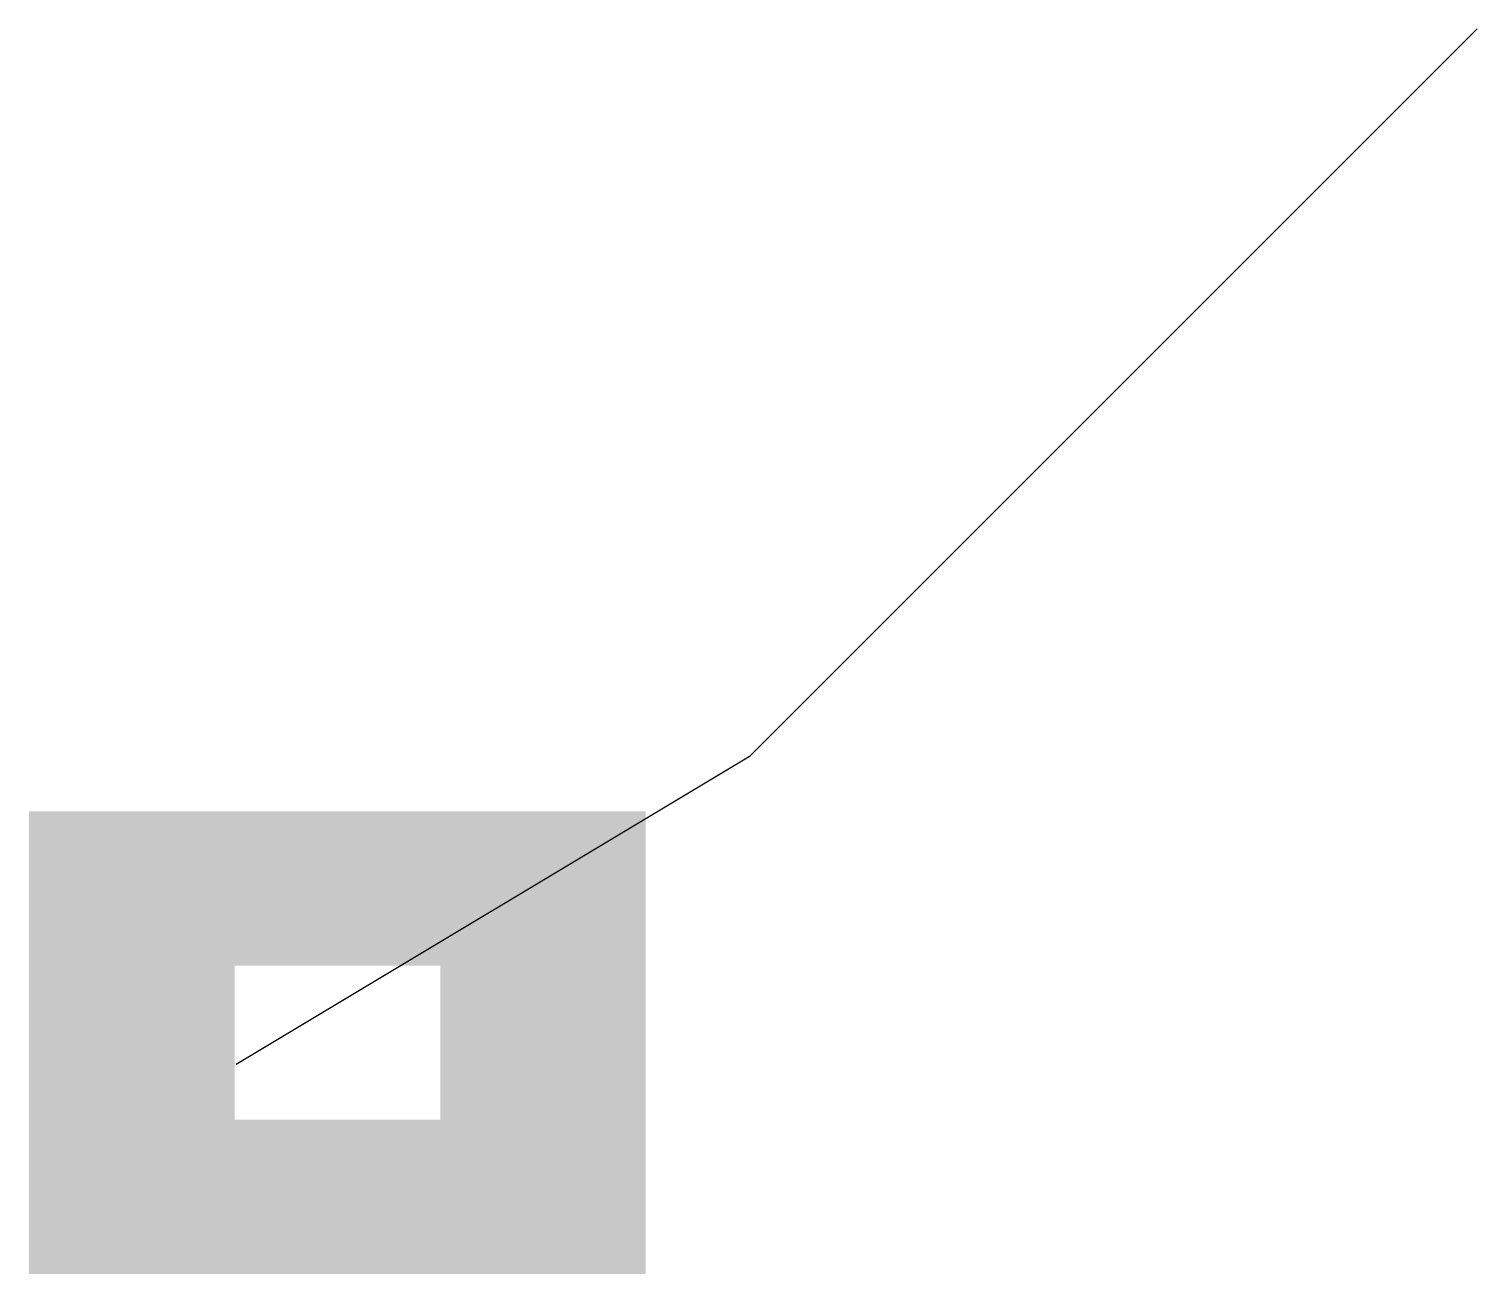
# Model space of a CAD drawing. Header units: metres. Extents: x 485300 to 485441, y 4310200 to 4310321.
import ezdxf

# ---------------------------------------------------------------- set-up
doc = ezdxf.new("R2010")
doc.units = ezdxf.units.M
doc.header["$MEASUREMENT"] = 0

msp = doc.modelspace()

# ---------------------------------------------------------------- hatches: boundary and pattern name
h = msp.add_hatch(color=256)
h.paths.add_polyline_path([(485300, 4310200), (485360, 4310200), (485360, 4310245), (485300, 4310245), (485300, 4310200)], flags=0)
h.paths.add_polyline_path([(485320, 4310215), (485340, 4310215), (485340, 4310230), (485320, 4310230), (485320, 4310215)], flags=0)

# ---------------------------------------------------------------- linework, layer by layer
msp.add_lwpolyline([(485320.15, 4310220.4), (485370.15, 4310250.4), (485440.861, 4310321.111)])

doc.saveas('drawing.dxf')
